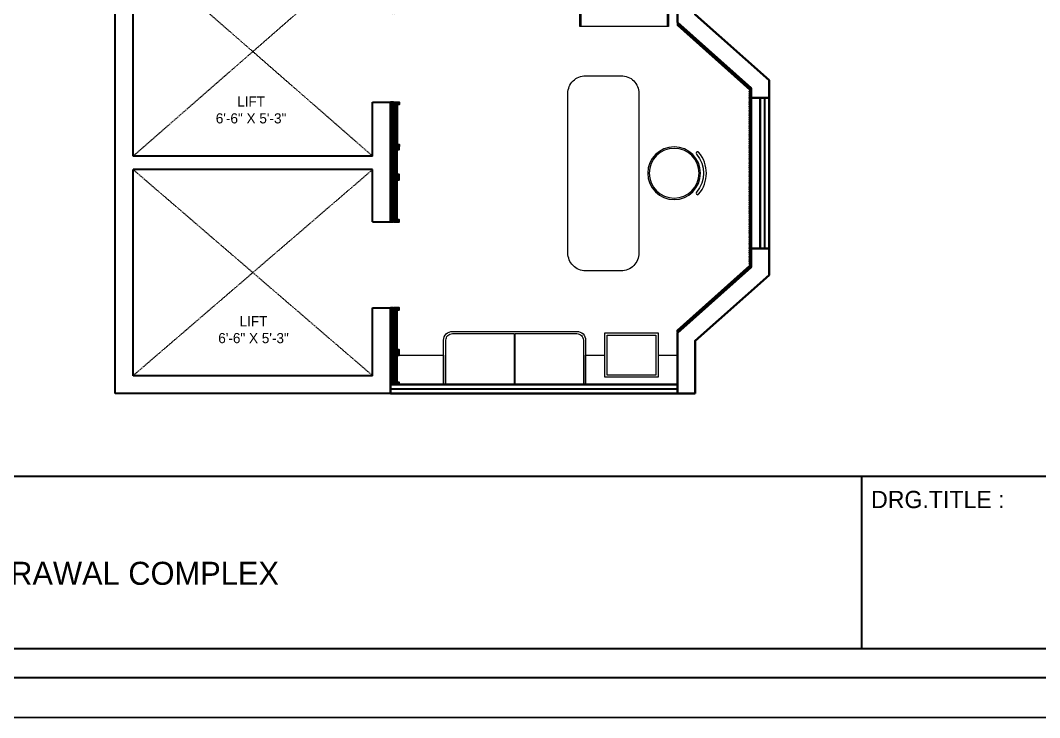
# Model space of a CAD drawing. Header units: millimetres. Extents: x 1886 to 3269, y 1050 to 1955.
# Drawn here: x 2135.4 to 2479.9, y 1050.3 to 1286.1 of the extents above; entities that cross this region are included whole.
import ezdxf

# ---------------------------------------------------------------- set-up
doc = ezdxf.new("R2010")
doc.units = ezdxf.units.MM
doc.linetypes.add('DASHED2', pattern=[0.375, 0.25, -0.125])
for name, color, linetype, lineweight in [('10  WINDOW', 152, 'Continuous', 30), ('13 FURNITURE', 7, 'Continuous', 18), ('doors', 144, 'Continuous', 15), ('FUR', 12, 'Continuous', 30), ('text', 7, 'Continuous', 15), ('WALL', 7, 'Continuous', 35)]:
    doc.layers.add(name, color=color, linetype=linetype, lineweight=lineweight)
doc.layers.add('15 HATCHES', color=253, linetype='Continuous')
doc.layers.add('column', color=5, linetype='Continuous')
doc.styles.add('VIBRANT', font='BKANT.TTF')

# ---------------------------------------------------------------- blocks, each defined once
blk = doc.blocks.new('chairr1')
at = {"layer": '13 FURNITURE'}
blk.add_lwpolyline([(293.99, 467.42, -0.369122), (279.83, 467.42, -0.428236), (279.79, 468.14, -0.400329), (280.48, 468.17, 0.369122), (293.34, 468.17, -0.400329), (294.03, 468.14), (294.03, 468.14, -0.428236)], format="xyb", close=True, dxfattribs=at)
for radius in [8.91, 8.42]:
    blk.add_circle((286.91, 475.7), radius, dxfattribs=at)

msp = doc.modelspace()

# ---------------------------------------------------------------- hatches: boundary and pattern name
at = {"layer": '15 HATCHES'}
h = msp.add_hatch(dxfattribs=at)
h.set_pattern_fill('ANSI31', color=256, scale=1.5)
h.set_pattern_definition([(45, (-256539.29032, 31093.6958), (-0.13258252147, 0.13258252147), [])])
h.paths.add_polyline_path([(2262.71, 1431.19), (2263.46, 1431.19), (2263.46, 1431.94), (2260.46, 1431.94), (2260.46, 1421.44), (2263.46, 1421.44), (2263.46, 1422.19), (2262.71, 1422.19)])
h.paths.add_polyline_path([(2262.71, 1318.69), (2263.46, 1318.69), (2263.46, 1319.44), (2260.46, 1319.44), (2260.46, 1288.44), (2261.46, 1288.44), (2261.46, 1303.69), (2263.46, 1303.69), (2263.46, 1304.44), (2262.71, 1304.44)])
h.paths.add_polyline_path([(2262.71, 1302.69), (2263.46, 1302.69), (2263.46, 1303.44), (2261.71, 1303.44), (2261.71, 1288.44), (2263.46, 1288.44), (2263.46, 1289.19), (2262.71, 1289.19)], flags=17)
h.paths.add_polyline_path([(2261.46, 1258.44), (2260.46, 1258.44), (2260.46, 1217.94), (2261.46, 1217.94), (2261.46, 1233.19), (2263.46, 1233.19), (2263.46, 1233.94), (2262.71, 1233.94), (2262.71, 1242.44), (2263.46, 1242.44), (2263.46, 1243.19), (2261.46, 1243.19)])
h.paths.add_polyline_path([(2261.71, 1243.44), (2263.46, 1243.44), (2263.46, 1244.19), (2262.71, 1244.19), (2262.71, 1257.69), (2263.46, 1257.69), (2263.46, 1258.44), (2261.71, 1258.44)], flags=17)
h.paths.add_polyline_path([(2262.71, 1232.19), (2263.46, 1232.19), (2263.46, 1232.94), (2261.71, 1232.94), (2261.71, 1217.94), (2263.46, 1217.94), (2263.46, 1218.69), (2262.71, 1218.69)], flags=17)
h.paths.add_polyline_path([(2261.71, 1188.94), (2261.71, 1173.94), (2263.46, 1173.94), (2263.46, 1174.69), (2262.71, 1174.69), (2262.71, 1188.19), (2263.46, 1188.19), (2263.46, 1188.94)], flags=17)
h.paths.add_polyline_path([(2261.46, 1173.69), (2261.46, 1188.94), (2260.46, 1188.94), (2260.46, 1162.94), (2263.46, 1162.94), (2263.46, 1163.69), (2262.71, 1163.69), (2262.71, 1172.94), (2263.46, 1172.94), (2263.46, 1173.69)])
h = msp.add_hatch(dxfattribs=at)
h.set_pattern_fill('ANSI31', color=256, scale=0.05)
h.set_pattern_definition([(45, (-8742.4193, 580.90868), (-0.1122532015, 0.1122532015), [])])
edge = h.paths.add_edge_path()
edge.add_arc((2382, 1262.3), 0.0625, -90, 90, ccw=False)
edge.add_arc((2382, 1261.99), 0.25, 90, 270)
edge.add_arc((2382, 1261.67), 0.0625, -90, 90, ccw=False)
edge.add_arc((2382, 1261.36), 0.25, 90, 270)
edge.add_arc((2382, 1261.05), 0.0625, -90, 90, ccw=False)
edge.add_arc((2382, 1260.74), 0.25, 90, 270)
edge.add_arc((2382, 1260.42), 0.0625, -90, 90, ccw=False)
edge.add_arc((2382, 1260.11), 0.25, 90, 270)
edge.add_arc((2382, 1259.8), 0.0625, -90, 90, ccw=False)
edge.add_arc((2382, 1259.49), 0.25, 90, 270)
edge.add_arc((2382, 1259.17), 0.0625, -90, 90, ccw=False)
edge.add_arc((2382, 1258.86), 0.25, 90, 270)
edge.add_arc((2382, 1258.55), 0.0625, -90, 90, ccw=False)
edge.add_arc((2382, 1258.24), 0.25, 90, 270)
edge.add_arc((2382, 1257.92), 0.0625, -90, 90, ccw=False)
edge.add_arc((2382, 1257.61), 0.25, 90, 270)
edge.add_arc((2382, 1257.3), 0.0625, -90, 90, ccw=False)
edge.add_arc((2382, 1256.99), 0.25, 90, 270)
edge.add_arc((2382, 1256.67), 0.0625, -90, 90, ccw=False)
edge.add_arc((2382, 1256.36), 0.25, 90, 270)
edge.add_arc((2382, 1256.05), 0.0625, -90, 90, ccw=False)
edge.add_arc((2382, 1255.74), 0.25, 90, 270)
edge.add_arc((2382, 1255.42), 0.0625, -90, 90, ccw=False)
edge.add_arc((2382, 1255.11), 0.25, 90, 270)
edge.add_arc((2382, 1254.8), 0.0625, -90, 90, ccw=False)
edge.add_arc((2382, 1254.49), 0.25, 90, 270)
edge.add_arc((2382, 1254.17), 0.0625, -90, 90, ccw=False)
edge.add_arc((2382, 1253.86), 0.25, 90, 270)
edge.add_arc((2382, 1253.55), 0.0625, -90, 90, ccw=False)
edge.add_arc((2382, 1253.24), 0.25, 90, 270)
edge.add_arc((2382, 1252.92), 0.0625, -90, 90, ccw=False)
edge.add_arc((2382, 1252.61), 0.25, 90, 270)
edge.add_arc((2382, 1252.3), 0.0625, -90, 90, ccw=False)
edge.add_arc((2382, 1251.99), 0.25, 90, 270)
edge.add_arc((2382, 1251.67), 0.0625, -90, 90, ccw=False)
edge.add_arc((2382, 1251.36), 0.25, 90, 270)
edge.add_arc((2382, 1251.05), 0.0625, -90, 90, ccw=False)
edge.add_arc((2382, 1250.74), 0.25, 90, 270)
edge.add_arc((2382, 1250.42), 0.0625, -90, 90, ccw=False)
edge.add_arc((2382, 1250.11), 0.25, 90, 270)
edge.add_arc((2382, 1249.8), 0.0625, -90, 90, ccw=False)
edge.add_arc((2382, 1249.49), 0.25, 90, 270)
edge.add_arc((2382, 1249.17), 0.0625, -90, 90, ccw=False)
edge.add_arc((2382, 1248.86), 0.25, 90, 270)
edge.add_arc((2382, 1248.55), 0.0625, -90, 90, ccw=False)
edge.add_arc((2382, 1248.24), 0.25, 90, 270)
edge.add_arc((2382, 1247.92), 0.0625, -90, 90, ccw=False)
edge.add_arc((2382, 1247.61), 0.25, 90, 270)
edge.add_arc((2382, 1247.3), 0.0625, -90, 90, ccw=False)
edge.add_arc((2382, 1246.99), 0.25, 90, 270)
edge.add_arc((2382, 1246.67), 0.0625, -90, 90, ccw=False)
edge.add_arc((2382, 1246.36), 0.25, 90, 270)
edge.add_arc((2382, 1246.05), 0.0625, -90, 90, ccw=False)
edge.add_arc((2382, 1245.74), 0.25, 90, 270)
edge.add_arc((2382, 1245.42), 0.0625, -90, 90, ccw=False)
edge.add_arc((2382, 1245.11), 0.25, 90, 270)
edge.add_arc((2382, 1244.8), 0.0625, -90, 90, ccw=False)
edge.add_arc((2382, 1244.49), 0.25, 90, 270)
edge.add_arc((2382, 1244.17), 0.0625, -90, 90, ccw=False)
edge.add_arc((2382, 1243.86), 0.25, 90, 270)
edge.add_arc((2382, 1243.55), 0.0625, -90, 90, ccw=False)
edge.add_arc((2382, 1243.24), 0.25, 90, 270)
edge.add_arc((2382, 1242.92), 0.0625, -90, 90, ccw=False)
edge.add_arc((2382, 1242.61), 0.25, 90, 270)
edge.add_arc((2382, 1242.3), 0.0625, -90, 90, ccw=False)
edge.add_arc((2382, 1241.99), 0.25, 90, 270)
edge.add_arc((2382, 1241.67), 0.0625, -90, 90, ccw=False)
edge.add_arc((2382, 1241.36), 0.25, 90, 270)
edge.add_arc((2382, 1241.05), 0.0625, -90, 90, ccw=False)
edge.add_arc((2382, 1240.74), 0.25, 90, 270)
edge.add_arc((2382, 1240.42), 0.0625, -90, 90, ccw=False)
edge.add_arc((2382, 1240.11), 0.25, 90, 270)
edge.add_arc((2382, 1239.8), 0.0625, -90, 90, ccw=False)
edge.add_arc((2382, 1239.49), 0.25, 90, 270)
edge.add_arc((2382, 1239.17), 0.0625, -90, 90, ccw=False)
edge.add_arc((2382, 1238.86), 0.25, 90, 270)
edge.add_arc((2382, 1238.55), 0.0625, -90, 90, ccw=False)
edge.add_arc((2382, 1238.24), 0.25, 90, 270)
edge.add_arc((2382, 1237.92), 0.0625, -90, 90, ccw=False)
edge.add_arc((2382, 1237.61), 0.25, 90, 270)
edge.add_arc((2382, 1237.3), 0.0625, -90, 90, ccw=False)
edge.add_arc((2382, 1236.99), 0.25, 90, 270)
edge.add_arc((2382, 1236.67), 0.0625, -90, 90, ccw=False)
edge.add_arc((2382, 1236.36), 0.25, 90, 270)
edge.add_arc((2382, 1236.05), 0.0625, -90, 90, ccw=False)
edge.add_arc((2382, 1235.74), 0.25, 90, 270)
edge.add_arc((2382, 1235.42), 0.0625, -90, 90, ccw=False)
edge.add_arc((2382, 1235.11), 0.25, 90, 270)
edge.add_arc((2382, 1234.8), 0.0625, -90, 90, ccw=False)
edge.add_arc((2382, 1234.49), 0.25, 90, 270)
edge.add_arc((2382, 1234.17), 0.0625, -90, 90, ccw=False)
edge.add_arc((2382, 1233.86), 0.25, 90, 270)
edge.add_arc((2382, 1233.55), 0.0625, -90, 90, ccw=False)
edge.add_arc((2382, 1233.24), 0.25, 90, 270)
edge.add_arc((2382, 1232.92), 0.0625, -90, 90, ccw=False)
edge.add_arc((2382, 1232.61), 0.25, 90, 270)
edge.add_arc((2382, 1232.3), 0.0625, -90, 90, ccw=False)
edge.add_arc((2382, 1231.99), 0.25, 90, 270)
edge.add_arc((2382, 1231.67), 0.0625, -90, 90, ccw=False)
edge.add_arc((2382, 1231.36), 0.25, 90, 270)
edge.add_arc((2382, 1231.05), 0.0625, -90, 90, ccw=False)
edge.add_arc((2382, 1230.74), 0.25, 90, 270)
edge.add_arc((2382, 1230.42), 0.0625, -90, 90, ccw=False)
edge.add_arc((2382, 1230.11), 0.25, 90, 270)
edge.add_arc((2382, 1229.8), 0.0625, -90, 90, ccw=False)
edge.add_arc((2382, 1229.49), 0.25, 90, 270)
edge.add_arc((2382, 1229.17), 0.0625, -90, 90, ccw=False)
edge.add_arc((2382, 1228.86), 0.25, 90, 270)
edge.add_arc((2382, 1228.55), 0.0625, -90, 90, ccw=False)
edge.add_arc((2382, 1228.24), 0.25, 90, 270)
edge.add_arc((2382, 1227.92), 0.0625, -90, 90, ccw=False)
edge.add_arc((2382, 1227.61), 0.25, 90, 270)
edge.add_arc((2382, 1227.3), 0.0625, -90, 90, ccw=False)
edge.add_arc((2382, 1226.99), 0.25, 90, 270)
edge.add_arc((2382, 1226.67), 0.0625, -90, 90, ccw=False)
edge.add_arc((2382, 1226.36), 0.25, 90, 270)
edge.add_arc((2382, 1226.05), 0.0625, -90, 90, ccw=False)
edge.add_arc((2382, 1225.74), 0.25, 90, 270)
edge.add_arc((2382, 1225.42), 0.0625, -90, 90, ccw=False)
edge.add_arc((2382, 1225.11), 0.25, 90, 270)
edge.add_arc((2382, 1224.8), 0.0625, -90, 90, ccw=False)
edge.add_arc((2382, 1224.49), 0.25, 90, 270)
edge.add_arc((2382, 1224.17), 0.0625, -90, 90, ccw=False)
edge.add_arc((2382, 1223.86), 0.25, 90, 270)
edge.add_arc((2382, 1223.55), 0.0625, -90, 90, ccw=False)
edge.add_arc((2382, 1223.24), 0.25, 90, 270)
edge.add_arc((2382, 1222.92), 0.0625, -90, 90, ccw=False)
edge.add_arc((2382, 1222.61), 0.25, 90, 270)
edge.add_arc((2382, 1222.3), 0.0625, -90, 90, ccw=False)
edge.add_arc((2382, 1221.99), 0.25, 90, 270)
edge.add_arc((2382, 1221.67), 0.0625, -90, 90, ccw=False)
edge.add_arc((2382, 1221.36), 0.25, 90, 270)
edge.add_arc((2382, 1221.05), 0.0625, -90, 90, ccw=False)
edge.add_arc((2382, 1220.74), 0.25, 90, 270)
edge.add_arc((2382, 1220.42), 0.0625, -90, 90, ccw=False)
edge.add_arc((2382, 1220.11), 0.25, 90, 270)
edge.add_arc((2382, 1219.8), 0.0625, -90, 90, ccw=False)
edge.add_arc((2382, 1219.49), 0.25, 90, 270)
edge.add_arc((2382, 1219.17), 0.0625, -90, 90, ccw=False)
edge.add_arc((2382, 1218.86), 0.25, 90, 270)
edge.add_arc((2382, 1218.55), 0.0625, -90, 90, ccw=False)
edge.add_arc((2382, 1218.24), 0.25, 90, 270)
edge.add_arc((2382, 1217.92), 0.0625, -90, 90, ccw=False)
edge.add_arc((2382, 1217.61), 0.25, 90, 270)
edge.add_arc((2382, 1217.3), 0.0625, -90, 90, ccw=False)
edge.add_arc((2382, 1216.99), 0.25, 90, 270)
edge.add_arc((2382, 1216.67), 0.0625, -90, 90, ccw=False)
edge.add_arc((2382, 1216.36), 0.25, 90, 270)
edge.add_arc((2382, 1216.05), 0.0625, -90, 90, ccw=False)
edge.add_arc((2382, 1215.74), 0.25, 90, 270)
edge.add_arc((2382, 1215.42), 0.0625, -90, 90, ccw=False)
edge.add_arc((2382, 1215.11), 0.25, 90, 270)
edge.add_arc((2382, 1214.8), 0.0625, -90, 90, ccw=False)
edge.add_arc((2382, 1214.49), 0.25, 90, 270)
edge.add_arc((2382, 1214.17), 0.0625, -90, 90, ccw=False)
edge.add_arc((2382, 1213.86), 0.25, 90, 270)
edge.add_arc((2382, 1213.55), 0.0625, -90, 90, ccw=False)
edge.add_arc((2382, 1213.24), 0.25, 90, 270)
edge.add_arc((2382, 1212.92), 0.0625, -90, 90, ccw=False)
edge.add_arc((2382, 1212.61), 0.25, 90, 270)
edge.add_arc((2382, 1212.3), 0.0625, -90, 90, ccw=False)
edge.add_arc((2382, 1211.99), 0.25, 90, 270)
edge.add_arc((2382, 1211.67), 0.0625, -90, 90, ccw=False)
edge.add_arc((2382, 1211.36), 0.25, 90, 270)
edge.add_arc((2382, 1211.05), 0.0625, -90, 90, ccw=False)
edge.add_arc((2382, 1210.74), 0.25, 90, 270)
edge.add_arc((2382, 1210.42), 0.0625, -90, 90, ccw=False)
edge.add_arc((2382, 1210.11), 0.25, 90, 270)
edge.add_arc((2382, 1209.8), 0.0625, -90, 90, ccw=False)
edge.add_arc((2382, 1209.49), 0.25, 90, 270)
edge.add_arc((2382, 1209.17), 0.0625, -90, 90, ccw=False)
edge.add_arc((2382, 1208.86), 0.25, 90, 270)
edge.add_arc((2382, 1208.55), 0.0625, -90, 90, ccw=False)
edge.add_arc((2382, 1208.24), 0.25, 90, 270)
edge.add_arc((2382, 1207.92), 0.0625, -90, 90, ccw=False)
edge.add_arc((2382, 1207.61), 0.25, 90, 270)
edge.add_arc((2382, 1207.3), 0.0625, -90, 90, ccw=False)
edge.add_arc((2382, 1206.99), 0.25, 90, 270)
edge.add_arc((2382, 1206.67), 0.0625, -90, 90, ccw=False)
edge.add_arc((2382, 1206.36), 0.25, 90, 270)
edge.add_arc((2382, 1206.05), 0.0625, -90, 90, ccw=False)
edge.add_arc((2382, 1205.74), 0.25, 90, 270)
edge.add_arc((2382, 1205.42), 0.0625, -90, 90, ccw=False)
edge.add_arc((2382, 1205.11), 0.25, 90, 270)
edge.add_arc((2382, 1204.8), 0.0625, -90, 90, ccw=False)
edge.add_arc((2382, 1204.49), 0.25, 90, 270)
edge.add_arc((2382, 1204.17), 0.0625, -90, 90, ccw=False)
edge.add_arc((2382, 1203.86), 0.25, 90, 270)
edge.add_arc((2382, 1203.55), 0.0625, -90, 90, ccw=False)
edge.add_line((2382, 1203.49), (2382.46, 1203.49))
edge.add_line((2382.46, 1203.49), (2382.46, 1262.36))
edge.add_line((2382.46, 1262.36), (2382, 1262.36))
h.paths.add_polyline_path([(2382.25, 1262.36), (2382.46, 1262.36), (2382.46, 1263.16), (2357.74, 1285.16), (2357.46, 1285.16), (2357.46, 1284.49), (2382, 1262.65), (2382.25, 1262.65)])
h.paths.add_polyline_path([(2382.25, 1203.49), (2382.46, 1203.49), (2382.46, 1202.69), (2357.74, 1180.69), (2357.46, 1180.69), (2357.46, 1181.36), (2382, 1203.2), (2382.25, 1203.2)])

# ---------------------------------------------------------------- linework, layer by layer
at = {"linetype": 'Continuous', "lineweight": 30}
msp.add_line((2419.74, 1131.97), (2419.74, 1073.6), dxfattribs=at)
for points in [[(1899.49, 1941.88), (1899.49, 1063.87), (3255.11, 1063.87), (3255.11, 1941.88)], [(3245.38, 1073.6), (1909.22, 1073.6), (1909.22, 1131.97), (3245.38, 1131.97)]]:
    msp.add_lwpolyline(points, close=True, dxfattribs=at)
at = {"layer": '10  WINDOW'}
for points in [[(2386.96, 1259.91), (2386.96, 1208.94)], [(2357.46, 1161.44), (2260.46, 1161.44)]]:
    msp.add_lwpolyline(points, dxfattribs=at)
at = {"layer": '13 FURNITURE'}
msp.add_lwpolyline([(2324.46, 1293.09), (2354.46, 1293.09), (2354.46, 1284.09), (2324.46, 1284.09)], close=True, dxfattribs=at)
msp.add_lwpolyline([(2324.96, 1284.09), (2324.96, 1292.59), (2353.96, 1292.59), (2353.96, 1284.09)], dxfattribs=at)
at = {"layer": '13 FURNITURE', "lineweight": 30}
for points in [[(2382.25, 1262.36), (2382.46, 1262.36), (2382.46, 1263.16), (2357.74, 1285.16), (2357.46, 1285.16), (2357.46, 1284.49), (2382, 1262.65), (2382.25, 1262.65)], [(2261.46, 1233.19), (2263.46, 1233.19), (2263.46, 1233.94), (2262.71, 1233.94), (2262.71, 1242.44), (2263.46, 1242.44), (2263.46, 1243.19), (2261.46, 1243.19), (2261.46, 1258.44), (2260.46, 1258.44), (2260.46, 1217.94), (2261.46, 1217.94)], [(2262.71, 1257.69), (2262.71, 1244.19), (2263.46, 1244.19), (2263.46, 1243.44), (2261.71, 1243.44), (2261.71, 1258.44), (2263.46, 1258.44), (2263.46, 1257.69)], [(2262.71, 1218.69), (2262.71, 1232.19), (2263.46, 1232.19), (2263.46, 1232.94), (2261.71, 1232.94), (2261.71, 1217.94), (2263.46, 1217.94), (2263.46, 1218.69)], [(2382.25, 1203.49), (2382.46, 1203.49), (2382.46, 1202.69), (2357.74, 1180.69), (2357.46, 1180.69), (2357.46, 1181.36), (2382, 1203.2), (2382.25, 1203.2)], [(2261.46, 1173.69), (2261.46, 1188.94), (2260.46, 1188.94), (2260.46, 1162.94), (2263.46, 1162.94), (2263.46, 1163.69), (2262.71, 1163.69), (2262.71, 1172.94), (2263.46, 1172.94), (2263.46, 1173.69)], [(2262.71, 1174.69), (2262.71, 1188.19), (2263.46, 1188.19), (2263.46, 1188.94), (2261.71, 1188.94), (2261.71, 1173.94), (2263.46, 1173.94), (2263.46, 1174.69)]]:
    msp.add_lwpolyline(points, close=True, dxfattribs=at)
at = {"layer": '13 FURNITURE'}
for points in [[(2338.46, 1201.42), (2326.46, 1201.42, -0.414214), (2320.46, 1207.42), (2320.46, 1261.42, -0.414214), (2326.46, 1267.42), (2338.46, 1267.42, -0.414214), (2344.46, 1261.42), (2344.46, 1207.42, -0.414214)], [(2281.46, 1180.94), (2323.46, 1180.94, -0.414214), (2326.46, 1177.94), (2326.46, 1162.94), (2278.46, 1162.94), (2278.46, 1177.94, -0.414214)], [(2302.34, 1162.94), (2279.21, 1162.94), (2279.21, 1177.94, -0.414214), (2281.46, 1180.19), (2302.34, 1180.19)], [(2302.59, 1180.19), (2323.46, 1180.19, -0.414214), (2325.71, 1177.94), (2325.71, 1162.94), (2302.59, 1162.94)]]:
    msp.add_lwpolyline(points, format="xyb", close=True, dxfattribs=at)
at = {"layer": '13 FURNITURE', "lineweight": 30}
msp.add_lwpolyline([(2382, 1262.36, -1), (2382, 1262.24, 1), (2382, 1261.74, -1), (2382, 1261.61, 1), (2382, 1261.11, -1), (2382, 1260.99, 1), (2382, 1260.49, -1), (2382, 1260.36, 1), (2382, 1259.86, -1), (2382, 1259.74, 1), (2382, 1259.24, -1), (2382, 1259.11, 1), (2382, 1258.61, -1), (2382, 1258.49, 1), (2382, 1257.99, -1), (2382, 1257.86, 1), (2382, 1257.36, -1), (2382, 1257.24, 1), (2382, 1256.74, -1), (2382, 1256.61, 1), (2382, 1256.11, -1), (2382, 1255.99, 1), (2382, 1255.49, -1), (2382, 1255.36, 1), (2382, 1254.86, -1), (2382, 1254.74, 1), (2382, 1254.24, -1), (2382, 1254.11, 1), (2382, 1253.61, -1), (2382, 1253.49, 1), (2382, 1252.99, -1), (2382, 1252.86, 1), (2382, 1252.36, -1), (2382, 1252.24, 1), (2382, 1251.74, -1), (2382, 1251.61, 1), (2382, 1251.11, -1), (2382, 1250.99, 1), (2382, 1250.49, -1), (2382, 1250.36, 1), (2382, 1249.86, -1), (2382, 1249.74, 1), (2382, 1249.24, -1), (2382, 1249.11, 1), (2382, 1248.61, -1), (2382, 1248.49, 1), (2382, 1247.99, -1), (2382, 1247.86, 1), (2382, 1247.36, -1), (2382, 1247.24, 1), (2382, 1246.74, -1), (2382, 1246.61, 1), (2382, 1246.11, -1), (2382, 1245.99, 1), (2382, 1245.49, -1), (2382, 1245.36, 1), (2382, 1244.86, -1), (2382, 1244.74, 1), (2382, 1244.24, -1), (2382, 1244.11, 1), (2382, 1243.61, -1), (2382, 1243.49, 1), (2382, 1242.99, -1), (2382, 1242.86, 1), (2382, 1242.36, -1), (2382, 1242.24, 1), (2382, 1241.74, -1), (2382, 1241.61, 1), (2382, 1241.11, -1), (2382, 1240.99, 1), (2382, 1240.49, -1), (2382, 1240.36, 1), (2382, 1239.86, -1), (2382, 1239.74, 1), (2382, 1239.24, -1), (2382, 1239.11, 1), (2382, 1238.61, -1), (2382, 1238.49, 1), (2382, 1237.99, -1), (2382, 1237.86, 1), (2382, 1237.36, -1), (2382, 1237.24, 1), (2382, 1236.74, -1), (2382, 1236.61, 1), (2382, 1236.11, -1), (2382, 1235.99, 1), (2382, 1235.49, -1), (2382, 1235.36, 1), (2382, 1234.86, -1), (2382, 1234.74, 1), (2382, 1234.24, -1), (2382, 1234.11, 1), (2382, 1233.61, -1), (2382, 1233.49, 1), (2382, 1232.99, -1), (2382, 1232.86, 1), (2382, 1232.36, -1), (2382, 1232.24, 1), (2382, 1231.74, -1), (2382, 1231.61, 1), (2382, 1231.11, -1), (2382, 1230.99, 1), (2382, 1230.49, -1), (2382, 1230.36, 1), (2382, 1229.86, -1), (2382, 1229.74, 1), (2382, 1229.24, -1), (2382, 1229.11, 1), (2382, 1228.61, -1), (2382, 1228.49, 1), (2382, 1227.99, -1), (2382, 1227.86, 1), (2382, 1227.36, -1), (2382, 1227.24, 1), (2382, 1226.74, -1), (2382, 1226.61, 1), (2382, 1226.11, -1), (2382, 1225.99, 1), (2382, 1225.49, -1), (2382, 1225.36, 1), (2382, 1224.86, -1), (2382, 1224.74, 1), (2382, 1224.24, -1), (2382, 1224.11, 1), (2382, 1223.61, -1), (2382, 1223.49, 1), (2382, 1222.99, -1), (2382, 1222.86, 1), (2382, 1222.36, -1), (2382, 1222.24, 1), (2382, 1221.74, -1), (2382, 1221.61, 1), (2382, 1221.11, -1), (2382, 1220.99, 1), (2382, 1220.49, -1), (2382, 1220.36, 1), (2382, 1219.86, -1), (2382, 1219.74, 1), (2382, 1219.24, -1), (2382, 1219.11, 1), (2382, 1218.61, -1), (2382, 1218.49, 1), (2382, 1217.99, -1), (2382, 1217.86, 1), (2382, 1217.36, -1), (2382, 1217.24, 1), (2382, 1216.74, -1), (2382, 1216.61, 1), (2382, 1216.11, -1), (2382, 1215.99, 1), (2382, 1215.49, -1), (2382, 1215.36, 1), (2382, 1214.86, -1), (2382, 1214.74, 1), (2382, 1214.24, -1), (2382, 1214.11, 1), (2382, 1213.61, -1), (2382, 1213.49, 1), (2382, 1212.99, -1), (2382, 1212.86, 1), (2382, 1212.36, -1), (2382, 1212.24, 1), (2382, 1211.74, -1), (2382, 1211.61, 1), (2382, 1211.11, -1), (2382, 1210.99, 1), (2382, 1210.49, -1), (2382, 1210.36, 1), (2382, 1209.86, -1), (2382, 1209.74, 1), (2382, 1209.24, -1), (2382, 1209.11, 1), (2382, 1208.61, -1), (2382, 1208.49, 1), (2382, 1207.99, -1), (2382, 1207.86, 1), (2382, 1207.36, -1), (2382, 1207.24, 1), (2382, 1206.74, -1), (2382, 1206.61, 1), (2382, 1206.11, -1), (2382, 1205.99, 1), (2382, 1205.49, -1), (2382, 1205.36, 1), (2382, 1204.86, -1), (2382, 1204.74, 1), (2382, 1204.24, -1), (2382, 1204.11, 1), (2382, 1203.61, -1), (2382, 1203.49), (2382.46, 1203.49), (2382.46, 1262.36)], format="xyb", close=True, dxfattribs=at)
at = {"layer": '13 FURNITURE', "color": 251, "true_color": 0x636466}
for points in [[(2332.96, 1180.42), (2350.96, 1180.42), (2350.96, 1165.42), (2332.96, 1165.42)], [(2333.71, 1179.67), (2350.21, 1179.67), (2350.21, 1166.17), (2333.71, 1166.17)], [(2262.71, 1172.92), (2278.46, 1172.92), (2278.46, 1162.94), (2262.71, 1162.94)]]:
    msp.add_lwpolyline(points, close=True, dxfattribs=at)
msp.add_lwpolyline([(2350.96, 1172.92), (2357.46, 1172.92), (2357.46, 1162.94), (2326.46, 1162.94), (2326.46, 1172.92), (2332.96, 1172.92)], dxfattribs=at)
at = {"layer": 'column', "lineweight": 30}
for p, q in [((2167.46, 1159.94), (2167.46, 1319.44)), ((2173.46, 1240.19), (2173.46, 1310.94)), ((2254.46, 1240.19), (2254.46, 1258.44)), ((2254.46, 1258.44), (2260.46, 1258.44)), ((2260.46, 1217.94), (2260.46, 1258.44)), ((2254.46, 1240.19), (2173.46, 1240.19)), ((2173.46, 1165.94), (2173.46, 1235.69)), ((2254.46, 1235.69), (2173.46, 1235.69)), ((2254.46, 1217.94), (2254.46, 1235.69)), ((2254.46, 1217.94), (2260.46, 1217.94)), ((2254.46, 1165.94), (2254.46, 1188.94)), ((2254.46, 1188.94), (2260.46, 1188.94)), ((2260.46, 1159.94), (2260.46, 1188.94)), ((2254.46, 1165.94), (2173.46, 1165.94)), ((2260.46, 1159.94), (2167.46, 1159.94))]:
    msp.add_line(p, q, dxfattribs=at)
at = {"layer": 'Defpoints', "color": 1, "linetype": 'Continuous', "lineweight": -3}
msp.add_lwpolyline([(1885.92, 1955.46), (1885.92, 1050.29), (3268.69, 1050.29), (3268.69, 1955.46)], close=True, dxfattribs=at)
at = {"layer": 'doors'}
msp.add_line((2254.46, 1258.44), (2260.46, 1258.44), dxfattribs=at)
at = {"layer": 'FUR', "color": 7, "linetype": 'DASHED2', "lineweight": 25, "ltscale": 0.5}
for p, q in [((2254.46, 1240.19), (2173.46, 1310.94)), ((2254.46, 1310.94), (2173.46, 1240.19)), ((2254.46, 1165.94), (2173.46, 1235.69)), ((2254.46, 1235.69), (2173.46, 1165.94))]:
    msp.add_line(p, q, dxfattribs=at)
at = {"layer": 'WALL'}
for points in [[(2449.9, 1463.94), (2449.9, 1409.74), (2520.86, 1303.05), (2357.46, 1303.05), (2357.46, 1285.41), (2382.46, 1263.16)], [(2382.46, 1263.16), (2382.46, 1202.69), (2357.46, 1180.44), (2357.46, 1159.94), (2363.46, 1159.94)]]:
    msp.add_lwpolyline(points, dxfattribs=at)
at = {"layer": 'WALL', "color": 0}
for points in [[(2363.46, 1159.94), (2363.46, 1177.74), (2388.46, 1199.99), (2388.46, 1265.85), (2363.46, 1288.1), (2363.46, 1297.05), (2558.65, 1297.05)], [(2388.46, 1259.91), (2382.46, 1259.91)], [(2388.46, 1208.94), (2382.46, 1208.94)]]:
    msp.add_lwpolyline(points, dxfattribs=at)
msp.add_lwpolyline([(2385.46, 1259.91), (2388.46, 1259.91), (2388.46, 1208.94), (2385.46, 1208.94)], close=True, dxfattribs=at)
at = {"layer": 'WALL'}
msp.add_lwpolyline([(2260.46, 1162.94), (2357.46, 1162.94), (2357.46, 1159.94), (2260.46, 1159.94)], close=True, dxfattribs=at)

# ---------------------------------------------------------------- block references
at = {"layer": '13 FURNITURE', "xscale": -1, "rotation": 90}
msp.add_blockref('chairr1', (2832.07, 1521.33), dxfattribs=at)

# ---------------------------------------------------------------- texts
at = {"linetype": 'Continuous', "style": 'VIBRANT'}
msp.add_text('DRG.TITLE :', height=5.8375, dxfattribs=at).set_placement((2422.95, 1121.15))
at = {"insert": (2116.89, 1103), "char_height": 7.7878, "width": 141.7365, "attachment_point": 1, "style": 'VIBRANT'}
msp.add_mtext('AGRAWAL COMPLEX', dxfattribs=at)
at = {"layer": 'text', "char_height": 3.4277, "width": 80.5367, "attachment_point": 1, "style": 'VIBRANT'}
for insert in [(2173.09, 1260.41), (2173.92, 1186.08)]:
    msp.add_mtext('\\pqc;LIFT\\P6\'-6" X 5\'-3"', dxfattribs=dict(at, insert=insert))

doc.saveas('drawing.dxf')
